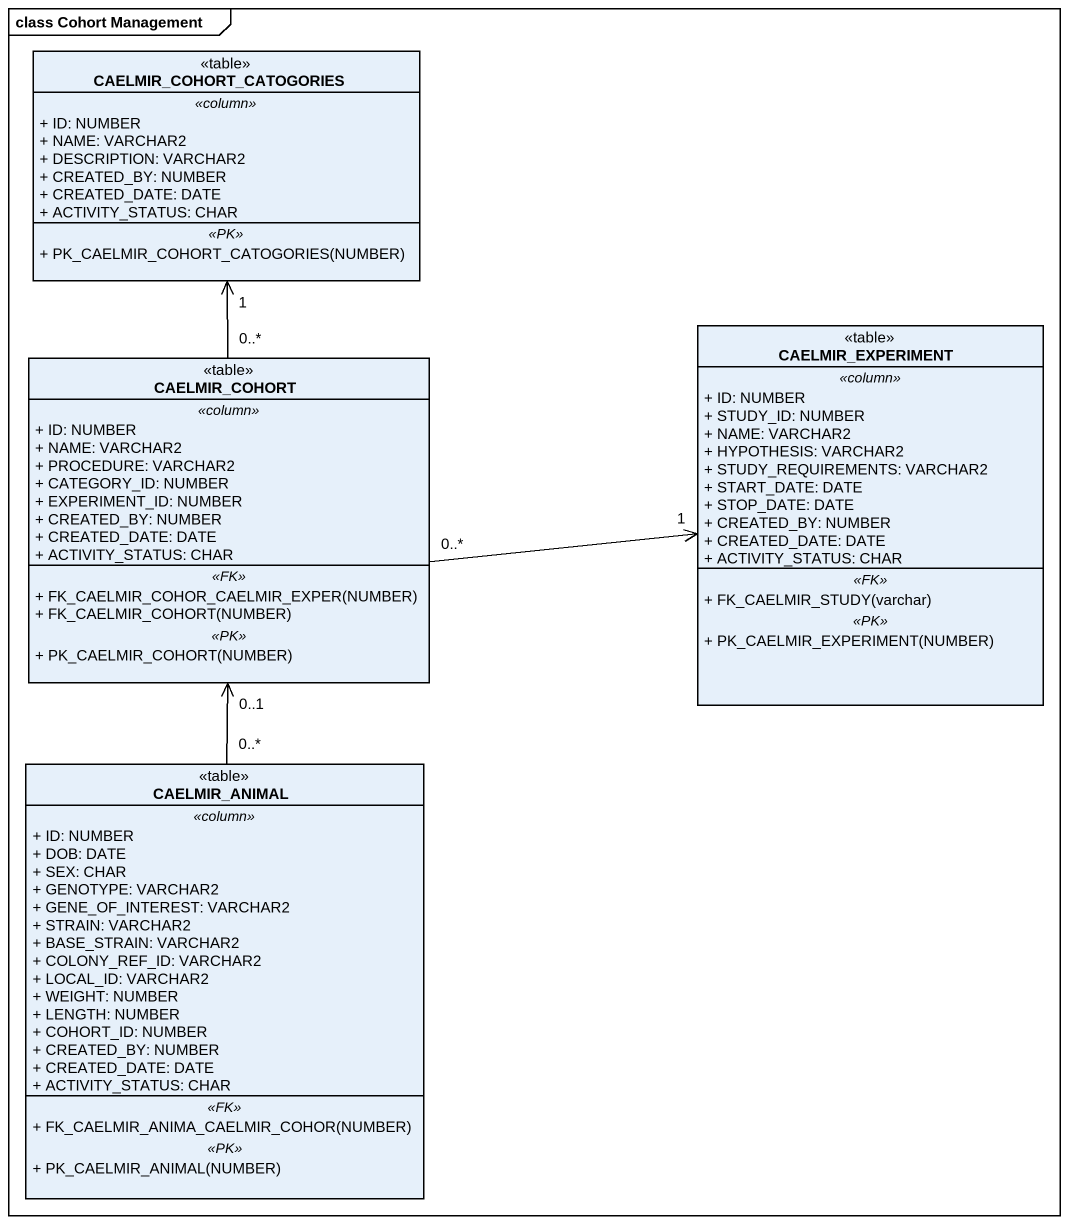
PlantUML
@startuml
mainframe class Cohort Management
hide circle
hide empty members
skinparam classAttributeIconSize 0
class CAELMIR_COHORT_CATOGORIES <<table>> {
  .. <<column>> ..
  + ID: NUMBER
  + NAME: VARCHAR2
  + DESCRIPTION: VARCHAR2
  + CREATED_BY: NUMBER
  + CREATED_DATE: DATE
  + ACTIVITY_STATUS: CHAR
  .. <<PK>> ..
  + PK_CAELMIR_COHORT_CATOGORIES(NUMBER)
}
class CAELMIR_EXPERIMENT <<table>> {
  .. <<column>> ..
  + ID: NUMBER
  + STUDY_ID: NUMBER
  + NAME: VARCHAR2
  + HYPOTHESIS: VARCHAR2
  + STUDY_REQUIREMENTS: VARCHAR2
  + START_DATE: DATE
  + STOP_DATE: DATE
  + CREATED_BY: NUMBER
  + CREATED_DATE: DATE
  + ACTIVITY_STATUS: CHAR
  .. <<FK>> ..
  + FK_CAELMIR_STUDY(varchar)
  .. <<PK>> ..
  + PK_CAELMIR_EXPERIMENT(NUMBER)
}
class CAELMIR_COHORT <<table>> {
  .. <<column>> ..
  + ID: NUMBER
  + NAME: VARCHAR2
  + PROCEDURE: VARCHAR2
  + CATEGORY_ID: NUMBER
  + EXPERIMENT_ID: NUMBER
  + CREATED_BY: NUMBER
  + CREATED_DATE: DATE
  + ACTIVITY_STATUS: CHAR
  .. <<FK>> ..
  + FK_CAELMIR_COHOR_CAELMIR_EXPER(NUMBER)
  + FK_CAELMIR_COHORT(NUMBER)
  .. <<PK>> ..
  + PK_CAELMIR_COHORT(NUMBER)
}
class CAELMIR_ANIMAL <<table>> {
  .. <<column>> ..
  + ID: NUMBER
  + DOB: DATE
  + SEX: CHAR
  + GENOTYPE: VARCHAR2
  + GENE_OF_INTEREST: VARCHAR2
  + STRAIN: VARCHAR2
  + BASE_STRAIN: VARCHAR2
  + COLONY_REF_ID: VARCHAR2
  + LOCAL_ID: VARCHAR2
  + WEIGHT: NUMBER
  + LENGTH: NUMBER
  + COHORT_ID: NUMBER
  + CREATED_BY: NUMBER
  + CREATED_DATE: DATE
  + ACTIVITY_STATUS: CHAR
  .. <<FK>> ..
  + FK_CAELMIR_ANIMA_CAELMIR_COHOR(NUMBER)
  .. <<PK>> ..
  + PK_CAELMIR_ANIMAL(NUMBER)
}
CAELMIR_COHORT "0..*" -up-> "1" CAELMIR_COHORT_CATOGORIES
CAELMIR_COHORT "0..*" -right-> "1" CAELMIR_EXPERIMENT
CAELMIR_ANIMAL "0..*" -up-> "0..1" CAELMIR_COHORT
@enduml
